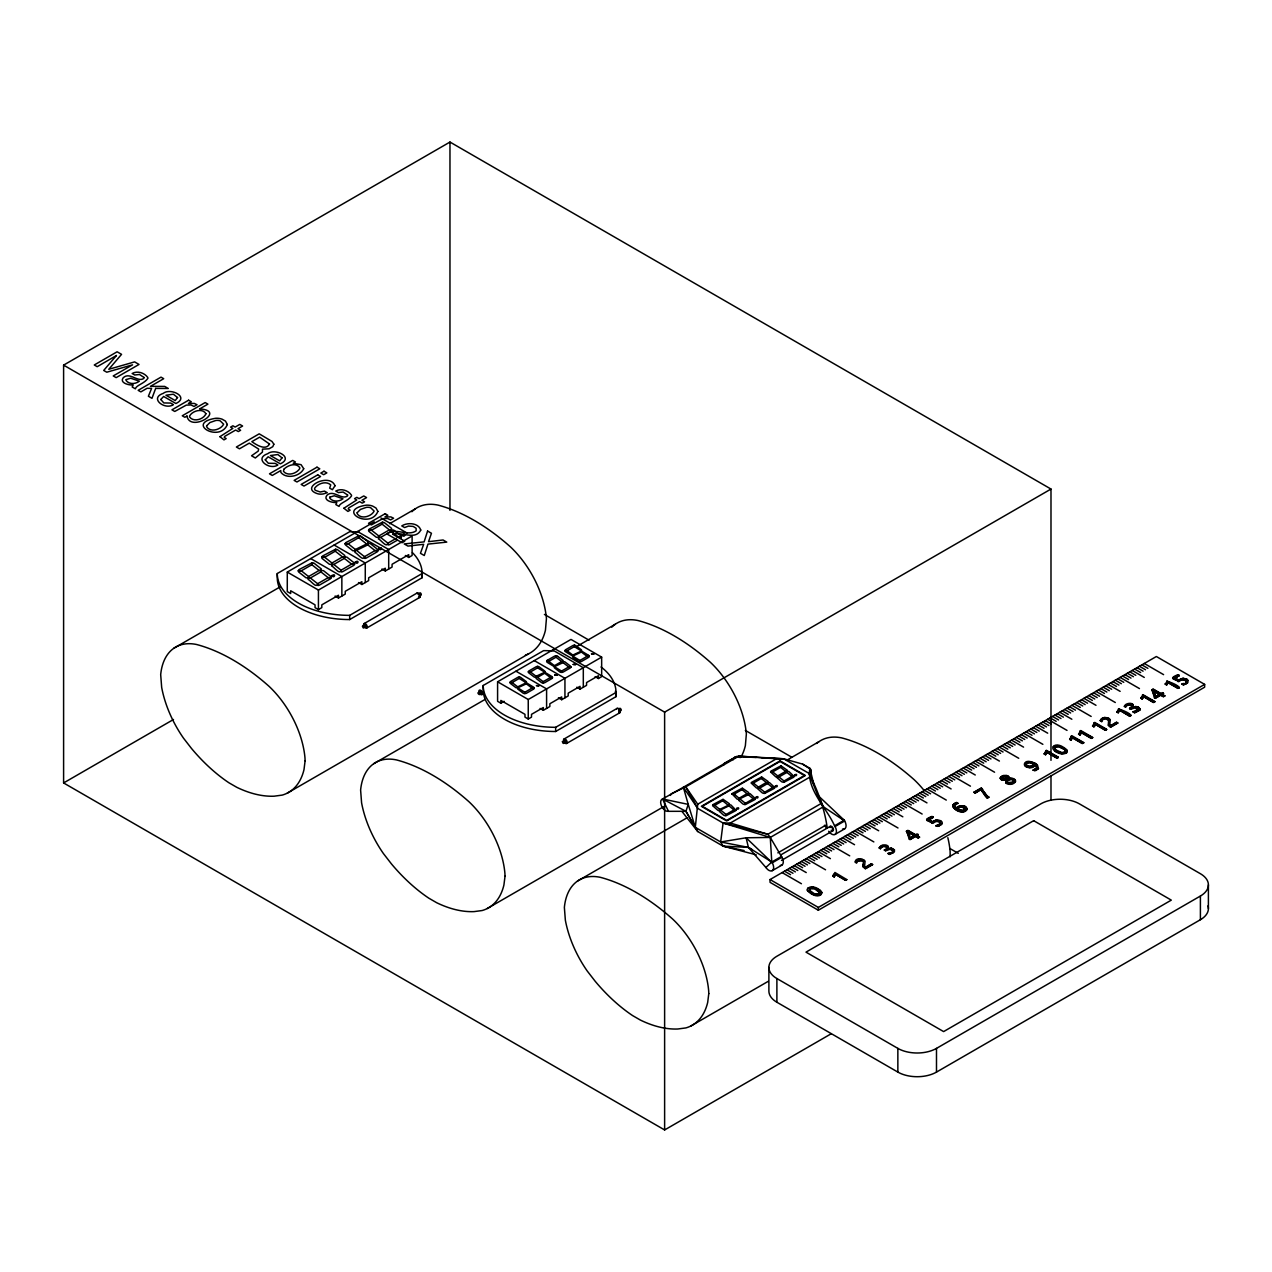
<?xml version="1.0" encoding="UTF-8"?>
<svg xmlns="http://www.w3.org/2000/svg" width="1272" height="1272" viewBox="0 0 1272 1272"><rect width="100%" height="100%" fill="white"/><g stroke="black" fill="none" stroke-linecap="round" stroke-linejoin="round"><path stroke-width="1.5" d="M950.184 856.819L950.12 851.318A73.442 42.405 60 0 0 947.831 837.676M886.95 847.518L886.505 846.85L886.775 848.519M712.59 805.621L717.901 810.359L719.427 810.359L719.682 809.31L714.848 805.399L712.718 805.081A3.466 2.003 0 0 1 713.338 804.413L722.894 799.373L722.512 800.851L714.88 805.255L712.606 805.415M755.457 798.673L750.146 793.744L746.871 793.76L739.239 798.164L738.682 800.39C740.225 800.74 744.47 807.291 745.297 803.252L740.463 799.341L738.937 799.341M855.134 862.098L856.565 863.195L857.264 861.001L856.597 862.241M1101.759 721.637L1100.328 720.54L1101.759 721.637C1100.932 718.807 1106.99 716.804 1108.628 720.206L1108.294 725.135L1110.567 727.25L1117.722 723.116L1116.53 722.146L1110.758 725.755L1116.53 722.432L1117.722 723.116M832.556 829.519L832.508 828.438M1026.107 764.52L1026.44 765.267L1026.107 764.234C1026.965 760.672 1034.565 762.818 1032.944 765.521L1029.859 766.698L1026.44 764.981M820.17 893.198C804.492 899.654 807.927 877.394 820.17 893.485L820.217 892.753M1054.409 747.872L1055.044 749.24L1055.219 746.6L1059.178 746.537L1064.473 749.383L1065.697 751.291M1110.758 725.755L1109.772 724.547L1110.265 719.777L1108.596 718.076L1104.494 717.376L1101.298 719.046M1055.044 748.97C1056.205 752.77 1067.272 754.757 1065.109 750.257M535.894 677.213L535.989 676.195L530.551 672.029L528.325 671.934A2.942 1.701 0 0 0 528.913 672.968L534.383 677.149L537.643 677.292L544.559 673.301L544.782 671.107L539.312 666.941A2.194 1.272 0 0 0 537.913 666.448L537.738 667.911L544.686 672.141M555.991 655.827L555.848 657.306L548.916 661.297L546.674 661.186L548.9 661.44L554.338 665.59L554.242 666.623L547.262 662.378A2.942 1.701 0 0 1 547.262 660.327M563.258 661.694L563.162 662.712L568.6 666.878L570.826 666.989M887.713 848.885L891.29 848.027L894.391 849.919L891.29 848.297L887.713 848.885L887.983 846.246C885.964 843.002 877.267 846.278 880.415 848.742L882.975 846.182L886.505 847.136M1132.907 707.312L1135.769 706.421L1138.44 707.359L1132.907 707.312L1133.177 704.688C1131.317 701.508 1121.968 704.577 1125.609 707.184L1125.8 706.373M519.564 677.038L519.389 678.501L526.322 682.873M556.262 655.843L556.087 657.306L561.524 661.472M574.61 645.254L574.435 646.717L581.384 650.946M957.959 803.141C950.105 806.241 958.754 804.953 956.703 802.409C945.668 805.892 962.904 816.974 966.895 809.564C967.356 803.188 956.321 806.48 957.085 807.482M966.895 809.564L966.958 808.706M756.236 854.832L723.084 846.15L697.724 831.522L695.307 827.341L697.724 804.222L685.751 786.827L672.204 793.394A6.837 3.943 60 0 0 670.487 795.382M744.12 850.555L723.084 846.15L720.668 841.969L723.084 823.032L697.724 808.404L683.366 787.257L662.553 798.975A6.837 3.943 60 0 0 661.472 805.876A6.837 3.943 60 0 0 667.911 811.329L685.926 811.313L695.307 827.341L720.668 841.969L748.413 847.391L751.816 849.362M1036.33 764.329C1039.129 765.299 1025.28 757.015 1024.373 764.631C1023.896 766.316 1030.781 769.767 1033.898 766.428L1034.263 764.313L1037.062 767.779L1036.108 765.935M828.676 831.252L829.201 831.952A6.837 3.943 60 0 0 835.45 834.13A6.837 3.943 60 0 0 835.02 826.546L834.559 825.798C826.514 807.386 806.305 789.753 809.867 768.288L802.616 764.106L783.679 758.78L738.873 756.156L734.993 757.158A6.837 3.943 60 0 0 733.467 758.573M863.386 864.022L863.052 865.548L863.434 861.764L861.621 860.222L857.264 861.287M1100.328 720.811L1100.741 719.332M364.428 625.124C365.78 622.867 367.497 628.781 364.905 626.508M419.49 593.34C420.825 591.098 422.543 596.966 419.951 594.724M835.45 874.309L845.483 880.367L846.818 879.604L845.483 880.097L835.45 874.309L834.146 876.933C830.934 875.661 836.61 871.654 832.794 876.154M1046.824 752.595L1046.554 753.485L1046.92 752.134L1056.953 757.921L1058.272 757.444L1056.953 758.207L1046.92 752.404M1072.328 737.537L1082.361 743.325L1083.696 742.832L1082.361 743.595L1072.328 737.808M1081.264 732.37L1091.297 738.158L1092.632 737.681L1091.297 738.444L1081.264 732.656M1095.144 724.976L1094.461 726.248L1095.24 724.229L1105.273 730.017L1106.608 729.54L1105.273 730.303L1095.24 724.229M1119.583 710.173L1129.616 716.247L1130.935 715.484L1129.616 715.977L1119.583 710.173L1119.217 711.525M1143.448 696.5L1153.481 702.557L1154.801 701.794L1153.481 702.287L1143.448 696.5L1142.129 699.123L1140.793 698.058L1141.397 697.342L1140.793 698.058M1167.95 682.364L1177.967 688.168L1179.303 687.675L1177.967 688.438L1167.95 682.651M834.257 873.784L834.941 872.481L846.818 879.604M1046.554 753.199L1045.6 754.757L1044.264 753.978L1046.411 750.305L1058.272 757.158M1072.232 737.999L1071.024 740.161L1069.673 739.382L1071.819 735.709L1083.696 742.562M1071.326 735.995L1071.135 736.727M1081.168 732.831L1079.96 734.993L1078.608 734.214L1080.755 730.541L1092.632 737.394M1079.721 732.402L1080.262 730.828M1094.461 725.962L1093.936 726.853L1092.584 726.073L1094.731 722.401L1106.608 729.254M1093.682 724.261L1094.222 722.687M1118.39 709.649C1116.482 708.075 1128.264 711.684 1130.935 715.198M1154.801 701.524L1142.94 694.671L1141.397 697.613M1166.742 681.84C1164.834 680.266 1176.616 683.875 1179.303 687.389M748.636 793.744L748.365 794.793L753.199 798.705L755.33 799.023A3.466 2.003 0 0 1 754.725 799.706L745.185 804.651L745.535 803.252L753.167 798.848L755.441 798.689M758.048 788.052L758.319 787.018L753.485 783.107L751.243 783.107L756.538 788.052L759.813 788.052L767.445 783.632L768.002 781.421L761.801 777.065L761.387 778.543L766.237 782.471M767.954 782.598L767.684 783.632L772.517 787.543L774.648 787.877A3.466 2.003 0 0 1 774.028 788.545L764.536 793.49L764.854 792.106L772.486 787.686L774.759 787.543L769.465 782.598L766.189 782.598L758.557 787.018L758.001 789.228C759.543 789.594 763.788 796.145 764.615 792.106L759.766 788.195M777.367 776.906L777.637 775.856L772.804 771.945L770.562 771.961L775.856 776.906L779.132 776.89L786.764 772.486L787.32 770.26L781.119 765.903L780.706 767.398L785.54 771.309M787.273 771.452L787.002 772.486L791.836 776.397L794.078 776.397L788.783 771.436L785.508 771.452L777.876 775.856L777.303 778.082C778.862 778.432 783.107 784.983 783.934 780.944L779.084 777.033M807.211 889.51C806.575 891.052 816.401 899.161 821.203 894.423L821.728 892.149L821.68 893.532M1000.333 778.226L1000.746 777.001L1000.38 778.432M1067.335 751.132L1066.683 752.69C1061.214 756.681 1050.147 749.876 1053.359 746.473C1057.763 741.624 1067.319 749.844 1067.208 750.416M942.107 823.556L938.768 826.291L936.001 825.846L940.135 823.843L939.881 821.903L940.135 824.129L936.001 825.846M1015.438 781.755C1017.203 776.763 999.983 777.065 1014.817 779.625C1017.489 784.013 1008.267 785.905 1005.85 782.9L1005.707 780.229L1001.525 779.704L1005.707 780.229M1008.966 778.623L1008.712 776.445L1006.629 775.411L1003.354 775.491L1000.746 777.272M952.967 804.731L952.728 805.542M958.182 808.801L959.136 807.179L961.505 806.623L965.257 809.087L962.538 810.932L958.436 809.231M1036.887 768.336L1033.198 770.212L1037.062 767.493M1002.129 777.892L1004.88 776.286L1007.631 778.178L1003.894 779.625L1002.32 777.303M894.47 851.604L894.391 849.632M1133.161 711.779L1134.592 712.606C1143.623 707.566 1140.618 710.221 1134.592 712.877L1133.161 711.779L1138.106 709.299M1033.198 770.212L1035.726 770.578L1038.445 768.606L1037.427 764.965M682.126 811.631L697.724 831.522L685.926 811.313L688.232 804.381L683.366 787.257L736.472 756.586L756.14 757.492M892.753 850.412L890.177 849.235L885.535 850.889L884.406 849.95L885.535 850.602C888.667 845.498 893.993 852.638 892.912 850.491M1133.161 712.066C1142.018 712.002 1135.817 703.702 1130.728 709.045L1129.6 708.393L1130.728 709.315L1135.371 707.677L1138.106 709.204M1006.931 780.976C1020.701 773.964 1008.823 790.5 1007.17 780.261M1044.264 753.978L1045.727 751.609M1166.631 684.988L1165.279 683.938L1166.631 684.988L1167.839 682.826M1129.6 708.679L1132.144 706.31M952.823 806.655C954.763 810.057 963.445 814.493 966.895 809.278M1034.915 763.136L1028.921 761.658L1024.469 763.772M855.245 861.764C856.406 854.927 868.665 863.052 863.402 859.92M879.127 848.011L881.099 846.103M1124.321 706.437L1128.614 703.718L1133.177 704.688M1069.673 739.382L1070.786 737.84M1118.803 711.907L1118.263 712.797L1116.927 712.034L1118.024 710.205M1166.392 682.396L1165.279 684.225M1186.394 681.76L1185.758 682.826M834.146 876.933L835.084 875.661M1079.96 734.993L1080.898 733.721M1142.129 699.123L1143.083 697.851M1166.631 684.718L1167.569 683.716M1054.44 747.682L1058.225 746.569L1064.473 749.383M1005.85 782.9L1011.113 783.965L1015.438 781.469M1055.728 749.86L1061.913 752.627L1065.666 751.466M1187.746 682.73L1187.142 683.303L1188.207 680.679M887.713 848.599L888.301 848.042M1132.907 707.041L1133.495 706.485M1108.628 720.206L1105.145 718.648L1102.029 720.032M952.967 805.017L955.606 803.045L957.959 803.411M807.386 889.112L807.863 888.206C812.331 884.724 819.931 888.794 821.728 892.419M957.085 807.752C959.454 804.731 965.655 805.224 966.958 808.992M1033.198 769.926L1034.47 770.673L1038.445 768.606M1078.608 734.214L1079.213 733.499M1092.584 726.073L1093.189 725.358M1116.927 712.034L1117.532 711.302M1129.6 708.393L1131.969 706.962M1071.024 740.161L1071.549 739.541M1032.975 763.884L1029.461 762.691L1026.281 763.518M830.727 827.404L831.745 827.42M964.892 808.086L961.505 806.893L958.404 807.815M1007.17 780.547L1009.698 779.354L1013.1 779.959M1007.949 782.614L1013.418 781.994M862.639 859.268L858.473 859.395L855.547 860.906M1126.102 706.183L1129.218 704.434L1132.144 706.246M936.001 825.576L937.416 826.387L941.725 824.415M887.967 853.623C895.758 852.463 886.043 852.24 889.382 854.45L894.073 851.906M720.668 841.969L746.108 837.787L772.247 862.798A6.837 3.943 60 0 1 772.661 870.366A6.837 3.943 60 0 1 766.428 868.204L765.887 867.488L771.77 862.034L781.437 856.453L781.914 857.217A6.837 3.943 60 0 1 780.34 865.405M1002.352 778.75L1007.44 778.766M1026.806 765.633L1029.859 766.428L1032.944 765.521M1002.32 777.574L1004.88 776.572L1007.424 777.303M891.577 852.606L892.515 851.604M820.217 893.024L814.716 888.937L809.215 888.715M808.913 889.891L814.493 893.771L819.915 893.898M807.354 890.511L814.97 895.17L821.203 894.423M1055.108 751.18L1061.707 753.676L1066.683 752.69M820.583 890.607L812.888 887.188L807.863 888.206M1067.208 750.687L1059.624 745.71L1053.359 746.473M1025.359 766.332L1029.684 767.525L1033.898 766.428M884.406 850.237L886.441 848.631M959.168 810.137L964.796 810.137M932.138 823.35C939.976 821.966 916.603 822.03 932.074 816.386L933.266 817.355L929.053 819.788L932.233 821.903L936.113 820.217L940.676 820.742L936.113 819.947L932.233 821.903M1178.142 681.665C1185.981 680.266 1162.608 680.329 1178.079 674.701L1179.271 675.671L1175.058 678.103L1178.238 680.202L1183.087 678.437L1187.412 679.55L1183.087 678.151L1178.238 680.202M885.058 846.119L881.337 847.041M1132.001 705.626C1133.193 706.469 1127.564 703.368 1126.531 705.483M1182.022 684.161C1188.43 683.112 1179.239 683.223 1183.421 684.972L1187.142 683.032M887.967 853.337L889.382 854.164L893.469 852.749M831.188 1033.77L664.62 1129.949L63.6 782.948L63.6 365.128L449.97 142.051L1050.99 489.052L1050.99 760.338M412.43 552.636A72.44 41.817 0 0 1 422.129 573.545L422.129 577.727L349.689 619.559A72.44 41.817 0 0 1 277.264 577.727L277.264 573.545L349.689 531.728A72.44 41.817 0 0 1 359.149 532.093M335.093 596.059L338.463 598.015L338.463 595.232L321.816 604.852L321.816 607.634L318.429 609.59L315.043 607.634L315.043 604.852L290.668 590.764L290.668 593.547L287.281 591.607L287.281 572.082L374.27 521.854M173.867 648.227L280.047 586.933M389.645 523.667L415.324 508.832M396.578 538.151L388.087 543.049L388.199 544.941A3.705 2.131 0 0 0 389.471 544.655L397.055 540.377M287.281 572.082L318.429 590.065L412.112 535.973L412.112 555.498L408.725 557.454L405.355 555.498M338.463 598.015L345.237 594.103L345.237 591.321L361.884 581.702L361.884 584.5L358.513 582.544M361.884 584.5L368.657 580.588L368.657 577.806L385.305 568.187L385.305 570.969L381.934 569.013M385.305 570.969L392.078 567.073L392.078 564.275L408.725 554.656L408.725 557.454M277.264 573.545A72.44 41.817 0 0 0 349.689 615.362L422.129 573.545M63.6 782.948L173.501 719.491M364.11 623.614L417.232 592.943M366.67 628.05L419.792 597.379M287.329 793.108L528.786 653.713M601.052 667.005A72.44 41.817 0 0 1 616.014 692.461L616.014 696.643L555.657 731.495A72.44 41.817 0 0 1 483.217 689.663L483.217 685.481L543.589 650.644A72.44 41.817 0 0 1 553.034 650.994M504.11 701.317L500.85 703.193L497.591 701.317L497.591 681.792L570.985 639.418L601.656 657.115L601.656 676.64L598.397 678.517L595.137 676.64M547.23 660.359L554.226 656.336A2.083 1.208 0 0 1 557.581 656.32M373.793 763.661L485.109 699.393M577.567 646.001L615.25 624.25M497.591 681.792L528.246 699.505L601.656 657.115M500.85 703.193L500.85 700.411L524.986 714.339L524.986 717.138L528.246 719.014L531.505 717.138L531.505 714.339L543.335 707.518L543.335 710.301L540.075 708.425M543.335 710.301L549.854 706.532L549.854 703.75L561.683 696.913L561.683 699.711L558.424 697.819M561.683 699.711L568.202 695.943L568.202 693.161L580.048 686.323L580.048 689.106L576.788 687.23M580.048 689.106L586.567 685.354L586.567 682.555L598.397 675.734L598.397 678.517M483.217 685.481A72.44 41.817 0 0 0 555.657 727.314L616.014 692.461M564.037 739.032L617.159 708.361M566.597 743.468L619.718 712.797M63.6 365.128L664.62 712.129L1050.99 489.052M487.255 908.526L663.634 806.702M697.724 804.222L776.445 758.78L783.679 758.78L809.04 773.408C817.88 790.787 824.781 809.246 827.245 828.215M577.552 881.035L687.15 817.753M786.478 760.418L819.009 741.64M781.437 856.453L770.275 837.437L723.084 823.032L730.319 823.032L809.04 777.59M842.525 829.042A6.837 3.943 60 0 0 844.688 820.965L823.397 806.766L770.275 837.437L746.108 837.787L748.413 847.391L765.887 867.488M777.844 852.876L825.814 825.178M780.642 854.991L830.33 826.307M834.559 825.798L844.211 820.217L818.532 795.97L823.397 806.766M772.247 862.798L781.914 857.217M835.02 826.546L844.688 820.965M781.485 860.413L832.89 830.743M772.247 870.684L781.914 865.103M835.02 834.432L844.688 828.851M770.037 879.556L1156.359 656.511L1204.648 684.384L1204.648 687.182L818.325 910.227L770.037 882.339L770.037 879.556L818.325 907.429L1204.648 684.384M907.381 833.128L906.475 831.157L907.89 830.346L915.57 834.766L917.048 833.907C920.594 834.766 914.171 836.674 918.273 834.607M973.986 792.186L975.179 792.885L981.014 789.515L975.179 793.156L973.986 792.186L981.364 787.925L985.609 794.253M906.475 831.443L907.89 830.616L915.57 835.052L918.273 834.893M926.7 819.772L932.074 816.672L933.266 817.355M973.986 792.472L981.364 788.211L982.652 789.403M1058.272 757.444L1045.902 750.591M1071.326 736.265L1083.696 742.832M1080.262 731.114L1092.632 737.681M1094.222 722.973L1106.608 729.54M1130.935 715.484L1118.565 708.647M1154.801 701.794L1142.431 694.957M1163.53 693.606L1160.827 693.765L1153.148 689.345L1151.732 689.885L1153.148 689.058L1160.827 693.494L1162.306 692.636C1165.852 693.494 1159.428 695.402 1163.53 693.335M1179.303 687.675L1166.933 680.838M1172.705 678.071L1178.079 674.971L1179.271 675.671M929.053 819.788L933.266 817.085M1175.058 678.103L1179.271 675.384M884.406 849.95L885.328 849.712M914.25 835.529L910.291 838.089L914.25 835.529L908.574 832.254L914.25 835.815M1155.548 696.817L1159.508 694.258L1155.548 696.817L1153.831 690.966L1159.508 694.258M908.86 838.995L910.005 839.377L915.474 836.229L918.193 837.803L919.513 837.056L918.193 838.089L915.474 836.515L910.005 839.663L908.558 836.769M1154.117 697.724L1155.262 698.105L1160.732 694.957L1163.451 696.531L1164.77 695.768L1163.451 696.802L1160.732 695.228L1155.262 698.376L1153.815 695.498M871.336 863.704L865.564 867.329L871.336 863.99L872.528 864.674L871.336 863.99M987.358 798.164L988.773 797.051L987.358 798.164L985.689 796.67L981.014 789.801M872.528 864.674L865.373 868.808L863.1 866.693L865.373 868.538L872.528 864.388M1108.294 725.135L1110.567 726.964L1117.722 722.83M691.014 1025.916L768.065 981.428M776.89 978.55L897.857 1048.382A27.316 15.773 0 0 0 936.494 1048.382L1200.402 896.029A27.316 15.773 0 0 0 1200.402 873.721L1079.435 803.872A27.316 15.773 0 0 0 1040.798 803.872L776.89 956.242A27.316 15.773 0 0 0 776.89 978.55L776.89 1002.241L897.857 1072.089A27.316 15.773 0 0 0 936.494 1072.089L1200.402 919.72A27.316 15.773 0 0 0 1207.987 905.823M1180.003 680.472C1181.64 678.533 1186.744 678.851 1186.394 682.03L1186.49 681.633M933.998 822.157L936.86 820.981L939.881 822.189M1110.265 719.777L1107.006 717.726L1102.156 718.203M1008.712 776.445L1001.827 776.111M1182.022 683.875L1183.421 684.686L1186.315 683.859M417.82 593.976L419.283 594.914L419.092 596.377M862.957 861.064L857.916 860.508M1186.235 680.584L1180.734 679.82M939.388 821.569L934.729 821.521M887.983 846.246L881.846 845.451M738.73 799.198L737.219 799.213L732.036 793.919A3.466 2.003 0 0 1 732.656 793.251L742.212 788.211L741.83 789.705L734.198 794.11L731.925 794.269L734.198 794.11L739 798.164M738.984 799.198L748.127 794.793L748.699 792.567L742.482 788.211L742.069 789.705L746.918 793.617M729.11 804.763L727.6 804.763L722.766 800.851L723.18 799.373L729.381 803.729L728.808 805.939L719.666 810.359M729.079 804.906L719.936 809.31L719.364 811.536C720.922 811.902 725.151 818.437 725.978 814.398L721.145 810.487L719.634 810.503M729.317 804.906L730.828 804.89L736.011 810.185A3.466 2.003 0 0 1 735.407 810.852L725.915 815.797L726.217 814.398L733.849 809.994L736.091 809.994L733.896 809.851L729.047 805.939M618.796 711.827L618.796 709.76M391.315 529.82L389.232 529.788L382.252 524.271L383.142 522.267A2.639 1.526 0 0 1 384.589 522.84L391.601 528.389L390.997 531.442L380.805 537.325L378.722 537.293M391.283 530.011L389.2 529.979L379.008 535.862L378.388 538.915C380.28 539.105 387.022 548.82 387.753 543.049L380.773 537.515L378.674 537.484M367.894 543.351L355.588 549.393L354.968 552.446C356.86 552.636 363.601 562.335 364.333 556.564L357.353 551.046M355.254 551.014L367.576 544.973L368.18 541.92L361.169 536.371A2.639 1.526 0 0 0 359.722 535.798L358.831 537.786L365.811 543.319M344.474 556.866L342.391 556.834L335.411 551.317L336.301 549.313A2.639 1.526 0 0 1 337.748 549.886L344.76 555.435L344.156 558.488L333.964 564.37L331.881 564.339M344.442 557.057L342.359 557.025L332.167 562.908L331.547 565.961C333.439 566.151 340.18 575.85 340.912 570.095L333.932 564.561L331.833 564.53M321.053 570.381L318.97 570.365L311.99 564.832L312.88 562.828A2.639 1.526 0 0 1 314.327 563.401L321.339 568.966L320.735 572.018L310.543 577.885L308.46 577.87M321.021 570.587L318.938 570.556L308.746 576.439L308.126 579.491C310.018 579.666 316.76 589.381 317.491 583.61L310.511 578.092L308.412 578.06M398.279 537.166L401.364 537.229A4.373 2.528 0 0 1 400.473 538.39M524.811 693.574L524.859 693.574A2.401 1.383 0 0 0 526.592 693.176L533.572 689.138A2.798 1.622 0 0 0 534.113 688.327L531.903 688.057L526.465 683.907L526.56 682.889L533.54 687.134A2.942 1.701 0 0 1 534.129 688.152M762.055 757.778L783.679 758.78M581.368 651.089L572.941 655.016L572.718 657.195L578.188 661.376A2.528 1.463 0 0 0 579.603 661.774L579.762 660.407L572.813 656.177M565.022 650.739L567.248 650.851L572.686 655L572.591 656.034L565.611 651.773A2.942 1.701 0 0 1 565.611 649.722L572.575 645.731A2.083 1.208 0 0 1 575.946 645.731L581.495 649.928L581.272 652.107L572.829 656.034M554.481 666.639L562.924 662.712L563.13 660.518L557.677 656.336M554.465 666.767L561.413 670.996L561.27 672.379A2.528 1.463 0 0 1 559.823 671.966L554.369 667.8L554.592 665.606L561.509 661.615L564.768 661.774L570.238 665.94A2.798 1.622 0 0 1 570.269 667.943L563.289 671.982A2.401 1.383 0 0 1 561.572 672.395L561.652 671.012L568.584 667.021L570.826 667.132M544.67 672.284L536.228 676.211L536.021 678.389L541.475 682.571A2.528 1.463 0 0 0 542.89 682.969L543.065 681.601L537.627 677.435M526.338 682.73L517.879 686.801L517.656 688.979L523.126 693.161A2.528 1.463 0 0 0 524.541 693.558L524.954 692.207L531.887 688.2L534.113 688.327M574.276 645.238L574.197 646.701L567.264 650.707L565.038 650.58M519.23 677.022L519.135 678.485L512.218 682.492L509.977 682.364A2.798 1.622 0 0 1 510.533 681.553L517.529 677.515A2.083 1.208 0 0 1 520.884 677.515L526.433 681.713L526.211 683.891L517.784 687.818L524.716 692.191M723.084 846.15L748.413 847.391L771.77 862.034L770.275 837.437L767.89 834.257L730.319 823.032M776.445 758.78L738.873 756.156L685.751 786.827L697.724 808.404M668.436 811.218L662.553 798.975L688.232 804.381L695.307 827.341M740.193 757.508L736.472 756.586L725.326 762.739A6.837 3.943 60 0 0 723.482 765.362M723.084 823.032L767.89 834.257L821.012 803.586L809.04 773.408M662.553 798.975L685.926 811.313M1144.275 663.475L1163.594 674.637M1141.874 664.874L1147.901 668.357M1139.458 666.274L1145.484 669.756M1137.041 667.657L1143.067 671.155M1134.624 669.056L1140.666 672.538M1132.207 670.455L1144.275 677.42M1129.79 671.839L1135.832 675.337M1127.374 673.238L1133.416 676.72M1162.036 694.194L1164.77 695.768M1162.036 694.48L1164.77 696.054M1124.973 674.637L1130.999 678.119M1159.508 694.528L1153.831 690.966M1122.556 676.02L1128.582 679.518M1120.139 677.42L1139.458 688.581M1117.722 678.819L1123.764 682.301M1115.306 680.202L1121.348 683.7M1112.889 681.601L1118.931 685.083M1110.472 683L1116.514 686.483M1108.071 684.384L1120.139 691.364M1105.654 685.783L1111.68 689.265M1103.237 687.182L1109.264 690.664M1100.821 688.581L1106.863 692.063M1098.404 689.965L1104.446 693.447M1124.321 706.167L1125.609 707.184M1095.987 691.364L1115.306 702.51M1093.57 692.763L1099.612 696.245M1091.169 694.146L1097.195 697.628M1088.753 695.546L1094.779 699.028M1116.927 711.748L1118.263 712.797M1086.336 696.945L1092.362 700.427M1083.919 698.328L1095.987 705.308M1081.502 699.727L1087.544 703.209M1079.085 701.126L1085.127 704.609M1076.668 702.51L1082.711 705.992M1074.268 703.909L1080.294 707.391M1071.851 705.308L1091.169 716.454M1069.434 706.691L1075.46 710.173M1067.017 708.091L1073.059 711.573M1064.6 709.49L1070.642 712.972M1092.584 725.803L1093.936 726.853M1062.184 710.873L1068.226 714.355M1059.767 712.272L1071.851 719.237M1057.366 713.672L1063.392 717.154M1054.949 715.055L1060.975 718.537M1052.532 716.454L1058.558 719.936M1078.608 733.944L1079.96 734.723M1050.116 717.853L1056.158 721.335M1047.699 719.237L1067.017 730.398M1045.282 720.636L1051.324 724.118M1042.865 722.035L1048.907 725.517M1069.673 739.096L1071.024 739.875M1040.464 723.418L1046.49 726.916M1038.047 724.817L1044.073 728.3M1035.631 726.217L1047.699 733.181M1033.214 727.6L1039.256 731.098M1030.797 728.999L1036.839 732.481M1028.38 730.398L1034.422 733.88M1025.963 731.782L1032.005 735.28M1023.562 733.181L1042.865 744.327M1021.146 734.58L1027.172 738.062M1018.729 735.963L1024.755 739.461M1016.312 737.363L1022.354 740.845M1044.264 753.708L1045.6 754.757M1013.895 738.762L1019.937 742.244M1011.479 740.145L1023.562 747.125M1009.062 741.544L1015.104 745.026M1006.661 742.943L1012.687 746.426M1004.244 744.327L1010.27 747.825M1001.827 745.726L1007.853 749.208M999.41 747.125L1018.729 758.271M996.994 748.508L1003.036 752.006M994.577 749.908L1000.619 753.39M992.16 751.307L998.202 754.789M989.759 752.69L995.785 756.188M987.342 754.089L999.41 761.069M984.926 755.489L990.952 758.971M982.509 756.872L988.551 760.37M980.092 758.271L986.134 761.753M977.675 759.67L983.717 763.152M975.258 761.069L994.577 772.215M972.857 762.453L978.884 765.935M970.441 763.852L976.467 767.334M968.024 765.251L974.05 768.733M965.607 766.634L971.649 770.117M963.19 768.034L975.258 774.998M960.773 769.433L966.815 772.915M958.357 770.816L964.399 774.298M955.956 772.215L961.982 775.697M953.539 773.615L959.565 777.097M951.122 774.998L970.441 786.16M948.705 776.397L954.747 779.879M946.288 777.796L952.331 781.278M943.872 779.18L949.914 782.662M941.455 780.579L947.497 784.061M939.054 781.978L951.122 788.942M936.637 783.361L942.663 786.843M934.22 784.76L940.262 788.243M931.804 786.16L937.846 789.642M929.387 787.543L935.429 791.025M926.97 788.942L946.288 800.088M924.553 790.341L930.595 793.823M922.152 791.725L928.178 795.223M919.736 793.124L925.762 796.606M917.319 794.523L923.361 798.005M914.902 795.906L926.97 802.886M912.485 797.306L918.527 800.788M910.068 798.705L916.11 802.187M907.652 800.088L913.693 803.586M905.251 801.487L911.277 804.969M902.834 802.886L922.152 814.032M900.417 804.27L906.459 807.768M898 805.669L904.042 809.151M895.583 807.068L901.625 810.55M893.167 808.451L899.209 811.949M890.75 809.851L902.834 816.815M380.964 517.99L407.199 533.143M888.349 811.25L894.375 814.732M544.416 614.408L589.063 640.182M745.328 730.398L791.693 757.174M949.675 848.376L958.261 853.337M885.932 812.633L891.958 816.131M883.515 814.032L889.557 817.514M916.778 835.466L919.513 837.056M916.778 835.752L919.513 837.326M881.099 815.432L887.141 818.914M878.682 816.815L898 827.977M876.265 818.214L882.307 821.696M873.848 819.613L879.89 823.095M871.447 820.997L877.473 824.495M869.03 822.396L875.057 825.878M866.614 823.795L878.682 830.759M357.543 531.521L388.691 549.504L388.691 569.013M864.197 825.178L870.239 828.676M861.78 826.577L867.822 830.059M552.636 650.008L583.307 667.721L583.307 687.23M859.363 827.977L865.405 831.459M856.946 829.376L862.988 832.858M854.546 830.759L873.848 841.921M852.129 832.158L858.155 835.64M879.127 847.724L880.415 848.742M849.712 833.558L855.754 837.04M847.295 834.941L853.337 838.423M844.878 836.34L850.92 839.822M842.462 837.739L854.546 844.703M334.123 545.036L365.271 563.019L365.271 582.544M534.288 660.597L564.943 678.31L564.943 697.819M840.045 839.123L846.087 842.605M837.644 840.522L843.67 844.004M835.227 841.921L841.253 845.403M832.81 843.304L838.852 846.786M830.393 844.703L849.712 855.849M827.977 846.103L834.019 849.585M825.56 847.486L831.602 850.968M515.939 671.203L546.594 688.899L546.594 708.425M823.143 848.885L829.185 852.367M820.742 850.284L826.768 853.766M310.702 558.567L341.85 576.55L341.85 596.059M818.325 851.668L830.393 858.648M815.909 853.067L821.951 856.549M813.492 854.466L819.534 857.948M811.075 855.849L817.117 859.331M808.658 857.249L814.7 860.731M806.241 858.648L825.56 869.794M832.794 875.867L834.146 876.647M803.84 860.031L809.867 863.529M801.424 861.43L807.45 864.912M799.007 862.829L805.049 866.312M796.59 864.213L802.632 867.711M794.173 865.612L806.241 872.576M791.756 867.011L797.798 870.493M789.34 868.394L795.382 871.892M786.939 869.794L792.965 873.276M784.522 871.193L790.548 874.675M782.105 872.576L801.424 883.738M840.872 818.119L844.211 820.217M1034.263 764.313L1035.313 764.997M954.763 807.068L957.069 809.008L954.382 805.558M1175.058 677.817L1178.238 679.932M1172.705 677.801L1178.142 681.379M929.053 819.518L932.233 821.617M926.7 819.486L932.138 823.079M940.676 820.742L941.407 821.521M1138.44 707.073L1139.823 708.902L1139.124 707.836M1001.525 779.99L1000.587 778.893M588.586 655.35L581.606 651.105L581.511 652.123L586.948 656.288L589.19 656.384L586.933 656.416L580.016 660.422L579.921 661.79A2.401 1.383 0 0 0 581.638 661.392L588.618 657.354A2.798 1.622 0 0 0 588.602 655.398M1109.772 724.547L1110.758 725.485M865.564 867.329L864.578 866.105L865.071 861.335M620.116 710.396C622.93 711.827 619.75 705.992 619.432 709.22M565.07 742.18C567.884 743.611 564.673 737.776 564.386 741.004M479.115 692.636C475.41 692.032 481.738 697.31 479.115 692.636A2.56 1.479 60 0 1 480.482 690.219A2.56 1.479 60 0 1 482.581 693.844A2.56 1.479 60 0 1 479.894 693.749M987.072 795.588L988.773 797.337M987.358 797.878L981.014 789.515M1187.412 679.55L1187.921 680.377M987.072 795.859L984.385 792.313M480.212 693.002C483.455 695.673 480.005 688.486 479.973 692.54M824.463 825.274L826.562 828.263M1151.732 689.885L1152.639 691.857M906.475 831.157L908.065 835.052M941.916 821.792L942.266 823.238M908.574 832.254L909.321 834.289M1152.639 691.571L1153.322 693.765M1154.579 692.731L1155.548 696.531M909.321 834.003L910.291 838.089M1153.322 693.494L1153.815 695.768M908.065 834.766L908.558 837.056M813.603 783.568L809.867 768.288L809.867 772.486M956.942 808.086L957.069 809.008M1139.823 708.615L1139.855 709.474M863.052 865.262L863.1 866.693M1208.4 884.867L1208.4 908.574M1200.402 896.029L1200.402 919.72M1138.106 709.569L1137.947 708.583M1065.523 750.512L1065.666 751.752M1050.99 776.174L1050.99 799.945M1000.46 777.462L1000.38 778.702M940.437 822.65L940.135 824.129M936.494 1048.382L936.494 1072.089M897.857 1048.382L897.857 1072.089M892.753 850.141L892.785 851.509M818.325 907.429L818.325 910.227M811.091 777.542L811.091 769.608L802.616 764.106M768.892 967.404L768.892 991.095A27.316 15.773 0 0 0 776.89 1002.241M664.62 712.129L664.62 1129.949M555.657 727.314L555.657 731.495M528.246 699.505L528.246 719.014M449.97 142.051L449.97 510.374M349.689 615.362L349.689 619.559M318.429 590.065L318.429 609.59M733.133 759.782A6.837 3.943 60 0 1 733.26 759.145M829.805 827.468A2.56 1.479 60 0 1 831.777 826.53A2.56 1.479 60 0 1 833.399 829.916A2.56 1.479 60 0 1 831.141 830.266M924.188 790.548A73.442 42.405 60 0 0 914.186 779.72A195.491 112.858 60 0 0 841.746 737.903A73.442 42.405 60 0 0 816.656 743.484M421.859 574.085A72.44 41.817 0 0 1 422.129 577.727M364.11 626.571A2.56 1.479 60 0 1 364.778 623.503A2.56 1.479 60 0 1 367.195 627.048A2.56 1.479 60 0 1 364.492 627.112M416.946 593.213A2.56 1.479 60 0 1 420.078 595.01A2.56 1.479 60 0 1 418.504 597.252M411.874 511.726A73.442 42.405 60 0 1 438.061 505.111A195.491 112.858 60 0 1 510.501 546.928A73.442 42.405 60 0 1 546.435 618.526L545.45 630.165A82.06 47.382 60 0 1 525.384 655.16M616.682 709.029A2.56 1.479 60 0 1 619.718 709.84A2.56 1.479 60 0 1 618.908 712.877M615.394 691.189A72.44 41.817 0 0 1 616.014 696.643M611.8 627.144A73.442 42.405 60 0 1 637.988 620.529A195.491 112.858 60 0 1 710.428 662.346A73.442 42.405 60 0 1 746.362 733.944L745.376 745.583A82.06 47.382 60 0 1 740.749 757.476M334.997 485.761L332.405 489.704L329.687 488.13L330.72 484.886C326.03 480.625 318.064 483.487 314.756 488.098A4.865 2.798 0 0 0 315.424 490.34L320.194 491.994L324.519 491.119L327.238 492.693L323.565 493.87A8.077 4.675 0 0 1 318.398 493.949C297.982 488.368 329.575 471.88 334.997 485.761M219.913 436.678L223.967 439.873L226.178 438.602L224.238 437.33L224.81 436.312L235.686 430.031L238.341 431.574L240.631 430.254L237.975 428.712L242.618 426.025L239.788 424.403L235.145 427.074L232.887 425.786L230.598 427.106L232.856 428.394L219.913 436.678M343.869 508.243L347.924 511.423L350.118 510.152L348.178 508.895L348.751 507.878L359.626 501.597L362.297 503.14L364.571 501.82L361.916 500.278L366.575 497.591L363.744 495.953L359.086 498.64L356.828 497.336L354.538 498.656L356.796 499.96L343.869 508.243M305.105 760.799L304.008 769.56A82.06 47.382 60 0 1 282.161 795.111L274.132 796.192A134.594 77.703 60 0 1 236.751 787.288L228.912 782.773A134.594 77.703 60 0 1 191.531 748.508L183.502 738.158A82.06 47.382 60 0 1 161.671 687.389L160.685 674.621A73.442 42.405 60 0 1 196.619 644.507A195.491 112.858 60 0 1 269.044 686.323A73.442 42.405 60 0 1 304.978 757.921L305.105 760.799M505.032 876.217L503.919 884.978A82.06 47.382 60 0 1 482.088 910.545L474.058 911.611A134.594 77.703 60 0 1 436.678 902.723L428.839 898.191A134.594 77.703 60 0 1 391.458 863.927L383.429 853.576A82.06 47.382 60 0 1 361.582 802.807L360.612 790.039A73.442 42.405 60 0 1 396.53 759.925A195.491 112.858 60 0 1 468.971 801.742A73.442 42.405 60 0 1 504.905 873.339L505.032 876.217M708.79 993.591L707.693 1002.368A82.06 47.382 60 0 1 685.847 1027.919L677.817 1029A134.594 77.703 60 0 1 640.436 1020.096L632.597 1015.581A134.594 77.703 60 0 1 595.217 981.316L587.187 970.949A82.06 47.382 60 0 1 565.356 920.181L564.37 907.413A73.442 42.405 60 0 1 600.305 877.314A195.491 112.858 60 0 1 672.729 919.131A73.442 42.405 60 0 1 708.663 990.729L708.79 993.591M160.781 399.503L163.85 402.938L170.671 403.065L173.421 404.655C164.915 410.395 148.872 398.216 163.277 393.366C170.528 387.419 189.862 397.087 175.87 403.51L163.659 396.466L160.781 399.503M265.26 459.828L268.328 463.262L275.15 463.39L277.9 464.98C269.394 470.704 253.351 458.54 267.756 453.691C275.006 447.728 294.325 457.395 280.349 463.835L268.138 456.775L265.26 459.828M965.257 808.817L965.082 809.803L965.257 808.817M362.504 626.237C363.554 630.96 365.684 624.743 362.504 626.237M562.431 741.671C563.496 746.41 565.547 740.129 562.431 741.671M143.943 377.45L143.879 378.372C137.726 382.84 129.728 371.456 123.177 377.8C119.202 383.047 129.442 385.495 133.178 384.907L132.209 387.006L135.404 388.835C135.945 385.305 144.626 383.524 147.918 378.293L147.759 377.466C144.483 372.76 137.312 370.518 132.161 373.507L134.768 375.002L139.507 374.477L143.943 377.45M347.59 495.015L347.51 495.937C341.373 500.405 333.375 489.036 326.825 495.38C322.85 500.627 333.073 503.06 336.826 502.472L335.856 504.587L339.052 506.399C339.592 502.869 348.274 501.104 351.565 495.857L351.406 495.031C348.115 490.324 340.96 488.098 335.792 491.072L338.416 492.582L343.154 492.041L347.59 495.015M517.64 686.785L517.545 687.802L516.035 687.739L510.565 683.557A2.942 1.701 0 0 1 509.961 682.555L512.203 682.635L517.64 686.785M537.643 666.433L537.5 667.895L530.567 671.902L528.325 671.775A2.798 1.622 0 0 1 528.882 670.964L535.878 666.926A2.083 1.208 0 0 1 537.579 666.433L537.643 666.433M543.303 681.601L543.208 682.985A2.401 1.383 0 0 0 544.941 682.571L551.921 678.548A2.798 1.622 0 0 0 552.477 677.722L550.235 677.61L543.303 681.601M544.909 672.284L544.813 673.317L550.251 677.467L552.477 677.578A2.942 1.701 0 0 0 551.889 676.545L544.909 672.284M206.684 425.754L206.573 426.597C210.103 432.893 220.946 429.729 223.618 424.196L220.231 420.873A5.39 3.116 0 0 0 215.843 420.476L209.96 422.527L206.684 425.754M357.209 512.664L357.098 513.49C360.628 519.787 371.472 516.623 374.143 511.09L370.74 507.782A5.39 3.116 0 0 0 366.368 507.369L360.469 509.42L357.209 512.664M273.862 444.198L272.78 446.679L269.092 448.793L262.477 449.143L262.43 452.101L255.338 457.984L251.554 455.789L258.216 451.099L258.677 449.08L249.264 443.149L239.47 448.809L236.369 447.029L259.218 433.832L271.985 441.432L273.862 444.198M205.937 413.734C203.79 419.299 193.63 422.543 189.639 417.009L189.592 415.992C192.374 410.792 202.566 407.803 205.937 413.734M186.984 416.055C190.037 432.973 227.147 410.633 199.625 408.916L207.908 404.13L205.19 402.556L182.262 415.785L184.853 417.28L186.984 416.055M227.354 424.514C219.659 443.197 184.917 423.004 215.843 418.265A9.731 5.613 0 0 1 222.203 419.235L225.478 421.096L227.354 424.514M298.332 570.858L298.379 571.382A3.657 2.115 0 0 0 299.015 572.273L306.027 577.822L308.126 577.854L308.412 576.423L301.432 570.905L298.332 570.858M321.752 557.343L321.8 557.867A3.657 2.115 0 0 0 322.436 558.758L329.448 564.307L331.547 564.339L331.833 562.908L324.853 557.375L321.752 557.343M331.149 577.552L328.049 577.536L321.069 572.018L321.355 570.587L323.438 570.619L330.45 576.168A3.657 2.115 0 0 1 331.102 577.059L331.149 577.552M345.173 543.812L345.221 544.352A3.657 2.115 0 0 0 345.857 545.227L352.869 550.776L354.968 550.808L355.254 549.393L348.274 543.86L345.173 543.812M354.57 564.021L351.47 564.021L344.489 558.488L344.776 557.072L346.859 557.104L353.87 562.653A3.657 2.115 0 0 1 354.522 563.528L354.57 564.021M368.594 530.297L368.642 530.822A3.657 2.115 0 0 0 369.278 531.712L376.289 537.261L378.388 537.293L378.674 535.862L371.694 530.345L368.594 530.297M377.879 511.408C370.184 530.09 335.426 509.913 366.368 505.159A9.731 5.613 0 0 1 372.712 506.129L375.987 508.005L377.879 511.408M377.991 550.506L374.89 550.49L367.91 544.973L368.196 543.542L370.279 543.573L377.291 549.122A3.657 2.115 0 0 1 377.943 550.013L377.991 550.506M401.411 536.991L398.311 536.975L391.331 531.457L391.617 530.027L393.7 530.058L400.712 535.607A3.657 2.115 0 0 1 401.364 536.498L401.411 536.991M126.23 379.565L126.055 380.439C128.917 384.541 135.659 384.239 139.316 381.203L130.714 378.213L126.23 379.565M329.861 497.145L329.702 498.004C332.549 502.122 339.29 501.804 342.947 498.783L334.345 495.778L329.861 497.145M312.069 562.78L311.656 564.832L301.464 570.715L298.379 570.651A4.373 2.528 0 0 1 299.254 569.49L312.069 562.78M317.825 583.625L317.936 585.502A3.705 2.131 0 0 0 319.208 585.231L330.211 578.967A4.373 2.528 0 0 0 331.102 577.806L328.017 577.742L317.825 583.625M335.49 549.265L335.077 551.301L324.885 557.184L321.8 557.12A4.373 2.528 0 0 1 322.675 555.959L335.49 549.265M341.246 570.095L341.357 571.987A3.705 2.131 0 0 0 342.629 571.7L353.648 565.436A4.373 2.528 0 0 0 354.522 564.275L351.438 564.212L341.246 570.095M358.911 535.735L358.497 537.786L348.305 543.669L345.221 543.605A4.373 2.528 0 0 1 346.095 542.444L358.911 535.735M364.666 556.58L364.778 558.456A3.705 2.131 0 0 0 366.05 558.185L377.069 551.921A4.373 2.528 0 0 0 377.943 550.76L374.858 550.697L364.666 556.58M382.331 522.22L381.918 524.255L371.726 530.138L368.642 530.074A4.373 2.528 0 0 1 369.516 528.913L382.331 522.22M536.482 685.608L538.867 685.799L536.482 685.608M554.831 675.003L557.216 675.209L554.831 675.003M573.179 664.413L575.564 664.604L573.179 664.413M591.528 653.824L593.913 654.015L591.528 653.824M177.539 397.532L175.218 400.569L165.964 395.226L173.389 394.225L177.539 397.532M282.018 457.856L279.697 460.893L270.427 455.535L277.868 454.533L282.018 457.856M269.521 444.023C265.753 451.083 256.117 444.675 251.84 441.67L259.647 437.155L269.521 444.023M761.531 777.065L761.149 778.559L753.517 782.964L751.355 782.773A3.466 2.003 0 0 1 751.959 782.105L761.531 777.065M780.849 765.903L780.467 767.398L772.835 771.802L770.673 771.627A3.466 2.003 0 0 1 771.277 770.943L780.849 765.903M784.172 780.944L783.806 782.344L793.346 777.399A3.466 2.003 0 0 0 793.967 776.731L791.804 776.54L784.172 780.944M420.762 530.058C415.467 540.695 401.316 531.298 392.603 534.176L404.766 541.204L402.127 542.731L386.831 533.906C395.894 527.26 407.453 536.752 416.151 530.853L416.119 528.293L413.193 526.417L408.487 526.067L404.607 527.562L401.761 525.924C407.453 522.204 418.504 522.776 420.762 530.058M303.722 468.716C300.144 476.364 286.518 479.449 280.858 472.405L280.794 470.529L272.288 475.442L269.489 473.82L292.703 460.416L295.438 461.975L293.228 463.262L301.082 464.678L303.722 468.716M331.865 575.58C334.154 579.444 336.667 572.543 331.865 575.58M355.286 562.049C357.575 565.929 360.087 559.028 355.286 562.049M378.706 548.534C380.996 552.398 383.508 545.497 378.706 548.534M402.127 535.003C404.416 538.883 406.929 531.982 402.127 535.003M427.583 531.044L424.117 541.888L404.21 543.939L407.946 546.086L423.671 544.321L420.444 553.304L424.276 555.514L427.948 544.114L446.758 542.111L443.069 539.98L428.537 541.681L431.447 533.27L427.583 531.044M736.742 808.372C738.301 811.154 740.288 806.114 736.742 808.372M756.061 797.226C757.619 799.993 759.607 794.952 756.061 797.226M775.364 786.064C776.922 788.847 778.83 783.822 775.364 786.064M794.682 774.918C796.256 777.685 798.164 772.676 794.682 774.918M155.661 388.405L151.972 398.311L148.395 396.244L151.607 388.389L147.107 388.278L140.858 391.887L138.155 390.329L161.019 377.132L163.706 378.69L150.43 386.354L164.708 386.418L168.286 388.485L155.661 388.405M283.863 469.288L283.465 471.292C287.552 476.571 296.774 473.55 299.763 468.541L299.731 467.54C295.867 462.261 287.599 465.313 283.863 469.288M116.42 355.524L103.7 370.438L106.769 372.203L132.558 364.841L113.224 375.94L116.165 377.625L139.014 364.444L134.625 361.9L108.788 369.293L121.556 354.347L117.119 351.788L94.271 364.985L97.213 366.686L116.42 355.524M188.606 400.219L171.943 409.838L174.757 411.46L186.284 405.116L191.007 404.973L194.06 406.436L197.017 404.735L194.314 403.431L188.399 403.415L191.277 401.761L188.606 400.219M316.998 467.19L294.134 480.387L296.948 481.993L319.797 468.812L316.998 467.19M317.73 474.853L301.146 484.425L303.992 486.063L320.576 476.491L317.73 474.853M323.994 471.228L320.814 473.057L323.66 474.71L326.84 472.882L323.994 471.228M385.178 513.697L368.514 523.317L371.313 524.938L382.856 518.61L387.562 518.467L390.615 519.914L393.573 518.213L390.886 516.909L384.955 516.893L387.833 515.24L385.178 513.697M780.054 760.863L701.349 806.305L726.694 820.949L805.415 775.507L780.054 760.863M780.054 761.419L702.319 806.305L726.694 820.392L804.445 775.507L780.054 761.419M1033.675 820.678L805.987 952.14L943.617 1031.592L1171.305 900.131L1033.675 820.678M563.496 740.209A2.56 1.479 60 0 0 566.215 743.579A2.56 1.479 60 0 0 566.215 739.954A2.56 1.479 60 0 0 563.496 740.209"/></g></svg>
